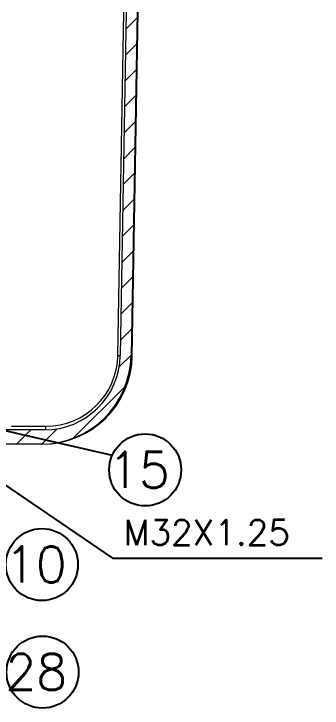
# Model space of a CAD drawing. Extents: x 14808 to 20058, y -13198 to -11680.
# Drawn here: x 16028.6 to 16071.4, y -11826.2 to -11729.8 of the extents above; entities that cross this region are included whole.
import ezdxf

# ---------------------------------------------------------------- set-up
doc = ezdxf.new("R2010")
doc.units = 0
doc.header["$LTSCALE"] = 7
doc.header["$MEASUREMENT"] = 0
doc.layers.get('0').update_dxf_attribs({"color": 2, "linetype": 'CONTINUOUS'})
doc.layers.add('D', color=2, linetype='CONTINUOUS')
doc.layers.add('DWG', color=7, linetype='CONTINUOUS')
doc.styles.add('GHS', font='romans', dxfattribs={"bigfont": 'ghs'})
doc.dimstyles.new('STANDARD$7', dxfattribs={"dimtxt": 3.5, "dimasz": 3, "dimexe": 1, "dimexo": 0.0625, "dimgap": 1, "dimtad": 1, "dimdec": 4, "dimzin": 0, "dimdsep": 46, "dimtxsty": 'GHS', "dimcen": 1, "dimclrt": 2, "dimadec": 0, "dimazin": 0, "dimtfac": 1, "dimtdec": 4, "dimtofl": 0, "dimtmove": 0, "dimatfit": 3, "dimfxl": 1, "dimtolj": 1, "dimtzin": 0, "dimarcsym": 0})

msp = doc.modelspace()

# ---------------------------------------------------------------- hatches: boundary and pattern name
at = {"linetype": 'Continuous', "lineweight": 0}
h = msp.add_hatch(dxfattribs=at)
h.set_pattern_fill('ANSI31', color=2, scale=20, style=0)
h.set_pattern_definition([(45, (16720.3308, -10026.8604), (-1.767767, 1.767767), [])])
edge = h.paths.add_edge_path(flags=0)
edge.add_line((16027, -11789.533), (16032.348, -11789.533))
edge.add_ellipse((16032.348, -11777.033), major_axis=(12.5, 0), ratio=0.999976, start_angle=270, end_angle=359.00002)
edge.add_line((16044.846, -11777.252), (16045.679, -11729.533))
edge.add_line((16045.679, -11729.533), (16044.179, -11729.533))
edge.add_line((16044.179, -11729.533), (16043.347, -11777.217))
edge.add_ellipse((16032.848, -11777.033), major_axis=(-10.5, 0), ratio=0.999976, start_angle=90, end_angle=179.00002, ccw=False)
edge.add_line((16032.848, -11787.533), (16027, -11787.533))
edge.add_line((16027, -11787.533), (16026.996, -11787.279))
edge.add_arc((16026.746, -11787.283), 0.25, 1, 90)
edge.add_line((16026.746, -11787.033), (16024.255, -11787.033))
edge.add_arc((16024.255, -11787.283), 0.25, 90, 179)
edge.add_line((16024.005, -11787.279), (16024, -11787.533))
edge.add_line((16024, -11787.533), (16022.75, -11787.533))
edge.add_line((16022.75, -11787.533), (16022.75, -11789.533))
edge.add_line((16022.75, -11789.533), (16024, -11789.533))
edge.add_line((16024, -11789.533), (16024.005, -11789.788))
edge.add_arc((16024.255, -11789.783), 0.25, 181, 270)
edge.add_line((16024.255, -11790.033), (16026.746, -11790.033))
edge.add_arc((16026.746, -11789.783), 0.25, 270, 359)
edge.add_line((16026.996, -11789.788), (16027, -11789.533))

# ---------------------------------------------------------------- linework, layer by layer
at = {"color": 7, "linetype": 'Continuous', "lineweight": 15}
for p, q in [((16043.014, -11777.217), (16043.852, -11729.533)), ((16044.179, -11729.533), (16043.347, -11777.217)), ((16045.679, -11729.533), (16044.846, -11777.252)), ((16045.02, -11777.252), (16045.859, -11729.533)), ((16044.846, -11777.252), (16045.02, -11777.252)), ((16032.848, -11787.533), (16027, -11787.533)), ((16032.348, -11789.533), (16027, -11789.533)), ((16032.52, -11789.533), (16032.348, -11789.533))]:
    msp.add_line(p, q, dxfattribs=at)
at = {"color": 8, "linetype": 'Continuous', "lineweight": 15}
for p in [(16028.246, -11787.042), (16033.014, -11787.532)]:
    msp.add_line(p, (16033.014, -11787.042), dxfattribs=at)
for centre in [(16046.808, -11793.099), (16032.479, -11806.239), (16032.56, -11821.17)]:
    msp.add_circle(centre, 5)
msp.add_arc((16043.421, -11755.129), 22.092, 268.94293, 269.8063, dxfattribs=at)
at = {"color": 7, "linetype": 'Continuous', "lineweight": 15}
for centre, major_axis, ratio, start_param, end_param in [((16032.348, -11777.033), (12.5, 0), 0.999976, 4.712389, 6.265732), ((16032.522, -11777.033), (9.601, 8.006), 0.999886, 4.017277, 5.570621), ((16032.848, -11777.033), (-10.5, 0), 0.999976, 1.570796, 3.12414), ((16033.015, -11777.042), (7.734, 6.34), 0.999876, 4.025663, 5.579007)]:
    msp.add_ellipse(centre, major_axis=major_axis, ratio=ratio, start_param=start_param, end_param=end_param, dxfattribs=at)

# ---------------------------------------------------------------- texts
at = {"layer": 'D', "style": 'GHS'}
msp.add_text('M32X1.25', height=3.5, dxfattribs=at).set_placement((16043.804, -11803.541))
at = {"layer": 'DWG', "style": 'GHS'}
for s, p in [('15', (16041.665, -11795.583)), ('10', (16027.337, -11808.723)), ('28', (16027.417, -11823.654))]:
    msp.add_text(s, height=5, dxfattribs=at).set_placement(p)

# ---------------------------------------------------------------- leaders
at = {"layer": 'D'}
for points, override in [([(16017.029, -11785.266), (16042.245, -11791.053)], {"dimscale": 1, "dimasz": 1, "dimtad": 0, "dimcen": 5, "dimtp": 0.1, "dimtm": 1e-09, "dimldrblk": 'Dot'}), ([(16021.332, -11791.111), (16042.264, -11805.35), (16071.371, -11805.35)], {"dimscale": 1, "dimasz": 3.5, "dimtad": 0, "dimcen": 5, "dimtp": 0.1, "dimtm": 1e-09})]:
    msp.add_leader(points, dimstyle='STANDARD$7', override=override, dxfattribs=at)

doc.saveas('drawing.dxf')
